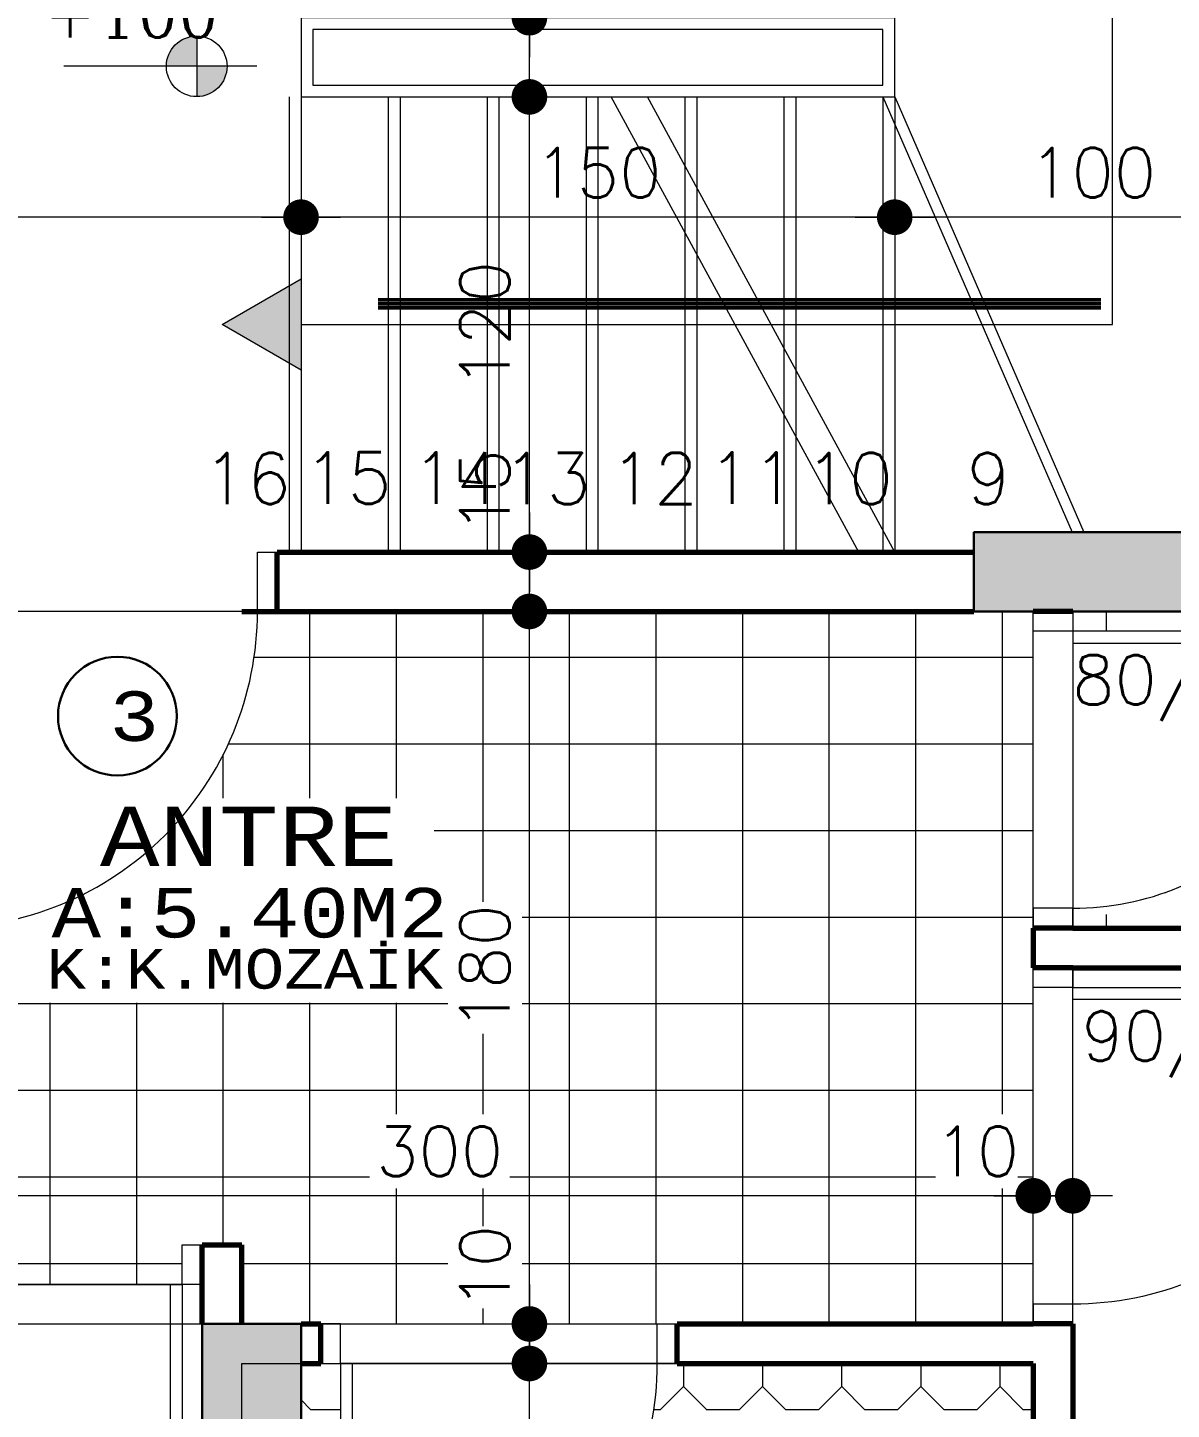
# Model space of a CAD drawing. Header units: millimetres. Extents: x 35860 to 71103, y -11298 to -8385.
# Drawn here: x 45394.3 to 45683.3, y -10340 to -9990.9 of the extents above; entities that cross this region are included whole.
import ezdxf
from ezdxf.enums import TextEntityAlignment as Align

# ---------------------------------------------------------------- set-up
doc = ezdxf.new("R2010")
doc.units = ezdxf.units.MM
doc.header["$MEASUREMENT"] = 0
doc.layers.get('0').update_dxf_attribs({"lineweight": 15})
doc.layers.get('Defpoints').update_dxf_attribs({"lineweight": 20})
for name, color, linetype, lineweight in [('02', 2, 'Continuous', 20), ('03_Yazı', 1, 'Continuous', 30), ('05', 4, 'Continuous', 50), ('07', 3, 'Continuous', 70), ('Kolon', 6, 'Continuous', 30), ('Merd&Balkon', 40, 'Continuous', 20), ('Ölçü', 140, 'Continuous', 20)]:
    doc.layers.add(name, color=color, linetype=linetype, lineweight=lineweight)
doc.layers.add('Lay_X', color=45, linetype='Continuous', lineweight=13, plot=False)
doc.styles.add('0', font='txt.shx')
doc.styles.add('C', font='')
doc.styles.add('ROMANC', font='romanc', dxfattribs={"height": 0.11})
doc.styles.get('C').set_extended_font_data('Courier New Tur')
doc.dimstyles.new('2', dxfattribs={"dimtxt": 12.5, "dimasz": 1, "dimexe": 0, "dimexo": 0, "dimgap": 5, "dimtad": 1, "dimdec": 0, "dimlfac": -1, "dimzin": 12, "dimdsep": 46, "dimtxsty": '0', "dimblk": 'DOT', "dimcen": 2.5, "dimse1": 1, "dimse2": 1, "dimclrd": 256, "dimclrt": 1, "dimadec": 0, "dimazin": 0, "dimtfac": 1, "dimtdec": 0, "dimtmove": 0, "dimatfit": 0, "dimldrblk": 'DOT', "dimfxl": 1, "dimtolj": 1, "dimtzin": 0, "dimlwd": -1, "dimarcsym": 0})

# ---------------------------------------------------------------- blocks, each defined once
blk = doc.blocks.new('DOT')
at = {"color": 0}
blk.add_line((-10, 0), (10, 0), dxfattribs=at)
at = {"color": 0, "const_width": 4.5}
blk.add_lwpolyline([(-2.25, 0, 1), (2.25, 0, 1)], format="xyb", close=True, dxfattribs=at)
blk = doc.blocks.new('*D120')
at = {"layer": 'Defpoints', "color": 0, "transparency": 16777216}
for p in [(45613.41, -10008.42), (45613.41, -10038.81), (45713.41, -10118.42)]:
    blk.add_point(p, dxfattribs=at)
at = {"layer": 'Ölçü', "transparency": 16777216}
blk.add_line((45712.41, -10038.81), (45614.41, -10038.81), dxfattribs=at)
at = {"layer": 'Ölçü', "transparency": 16777216, "rotation": 180}
blk.add_blockref('DOT', (45613.41, -10038.81), dxfattribs=at)
at = {"layer": 'Ölçü', "transparency": 16777216}
blk.add_blockref('DOT', (45713.41, -10038.81), dxfattribs=at)
at = {"layer": 'Ölçü', "color": 1, "transparency": 16777216, "insert": (45663.41, -10027.56), "char_height": 12.5, "attachment_point": 5, "style": '0'}
blk.add_mtext('\\A1;100', dxfattribs=at)
blk = doc.blocks.new('*D140')
at = {"layer": 'Defpoints', "color": 0, "transparency": 16777216}
for p in [(45448.41, -10138.42), (45521.11, -10138.42), (45558.41, -10318.42)]:
    blk.add_point(p, dxfattribs=at)
at = {"layer": 'Ölçü', "transparency": 16777216}
blk.add_line((45521.11, -10317.42), (45521.11, -10139.42), dxfattribs=at)
for p, rotation in [((45521.11, -10138.42), 90), ((45521.11, -10318.42), 270)]:
    blk.add_blockref('DOT', p, dxfattribs=dict(at, rotation=rotation))
at = {"layer": 'Ölçü', "color": 1, "transparency": 16777216, "insert": (45509.86, -10228.42), "char_height": 12.5, "attachment_point": 5, "rotation": 90, "style": '0'}
blk.add_mtext('\\A1;180', dxfattribs=at)
blk = doc.blocks.new('*D141')
at = {"layer": 'Defpoints', "color": 0, "transparency": 16777216}
for p in [(45457.39, -10123.42), (45521.11, -10123.42), (45448.41, -10138.42)]:
    blk.add_point(p, dxfattribs=at)
at = {"layer": 'Ölçü', "transparency": 16777216}
for p, q in [((45521.11, -10122.42), (45521.11, -10094.76)), ((45521.11, -10138.42), (45521.11, -10123.42)), ((45521.11, -10139.42), (45521.11, -10140.42))]:
    blk.add_line(p, q, dxfattribs=at)
for p, rotation in [((45521.11, -10123.42), 270), ((45521.11, -10138.42), 90)]:
    blk.add_blockref('DOT', p, dxfattribs=dict(at, rotation=rotation))
at = {"layer": 'Ölçü', "color": 1, "transparency": 16777216, "insert": (45509.86, -10108.09), "char_height": 12.5, "attachment_point": 5, "rotation": 90, "style": '0'}
blk.add_mtext('\\A1;15', dxfattribs=at)
blk = doc.blocks.new('*D142')
at = {"layer": 'Defpoints', "color": 0, "transparency": 16777216}
for p in [(45463.41, -10008.42), (45521.11, -10008.42), (45457.39, -10123.42)]:
    blk.add_point(p, dxfattribs=at)
at = {"layer": 'Ölçü', "transparency": 16777216}
blk.add_line((45521.11, -10122.42), (45521.11, -10009.42), dxfattribs=at)
for p, rotation in [((45521.11, -10008.42), 90), ((45521.11, -10123.42), 270)]:
    blk.add_blockref('DOT', p, dxfattribs=dict(at, rotation=rotation))
at = {"layer": 'Ölçü', "color": 1, "transparency": 16777216, "insert": (45509.86, -10065.92), "char_height": 12.5, "attachment_point": 5, "rotation": 90, "style": '0'}
blk.add_mtext('\\A1;120', dxfattribs=at)
blk = doc.blocks.new('*D143')
at = {"layer": 'Defpoints', "color": 0, "transparency": 16777216}
for p in [(45463.41, -9988.42), (45521.11, -9988.42), (45463.41, -10008.42)]:
    blk.add_point(p, dxfattribs=at)
at = {"layer": 'Ölçü', "transparency": 16777216}
for p, q in [((45521.11, -9987.42), (45521.11, -9957.67)), ((45521.11, -10008.42), (45521.11, -9988.42)), ((45521.11, -10009.42), (45521.11, -10010.42))]:
    blk.add_line(p, q, dxfattribs=at)
for p, rotation in [((45521.11, -9988.42), 270), ((45521.11, -10008.42), 90)]:
    blk.add_blockref('DOT', p, dxfattribs=dict(at, rotation=rotation))
at = {"layer": 'Ölçü', "color": 1, "transparency": 16777216, "insert": (45509.86, -9972.05), "char_height": 12.5, "attachment_point": 5, "rotation": 90, "style": '0'}
blk.add_mtext('\\A1;20', dxfattribs=at)
blk = doc.blocks.new('*D144')
at = {"layer": 'Defpoints', "color": 0, "transparency": 16777216}
for p in [(45457.39, -9873.42), (45521.11, -9873.42), (45463.41, -9988.42)]:
    blk.add_point(p, dxfattribs=at)
at = {"layer": 'Ölçü', "transparency": 16777216}
blk.add_line((45521.11, -9987.42), (45521.11, -9874.42), dxfattribs=at)
for p, rotation in [((45521.11, -9873.42), 90), ((45521.11, -9988.42), 270)]:
    blk.add_blockref('DOT', p, dxfattribs=dict(at, rotation=rotation))
at = {"layer": 'Ölçü', "color": 1, "transparency": 16777216, "insert": (45509.86, -9930.92), "char_height": 12.5, "attachment_point": 5, "rotation": 90, "style": '0'}
blk.add_mtext('\\A1;120', dxfattribs=at)
blk = doc.blocks.new('K_X_D_3_10-80')
at = {"layer": '02'}
blk.add_line((15, 0), (18, 0), dxfattribs=at)
for points in [[(10, 0), (15, 0), (15, 10), (10, 10)], [(90, 0), (85, 0), (85, 10), (90, 10)]]:
    blk.add_lwpolyline(points, dxfattribs=at)
blk.add_lwpolyline([(18, 0), (18, -70), (15, -70), (15, 0), (85, 0, -0.414214), (15, -70)], format="xyb", dxfattribs=at)
at = {"layer": '07'}
for p, q in [((10, 0), (10, 10)), ((90, 0), (90, 10))]:
    blk.add_line(p, q, dxfattribs=at)
at = {"layer": '03_Yazı', "style": '0', "flags": 8}
blk.add_attdef('80/210', text='', height=12.5, rotation=90, dxfattribs=at).set_placement((21, -2.71), align=Align.TOP_RIGHT)
blk = doc.blocks.new('K_X_D_3_10-90')
at = {"layer": '02'}
for points in [[(10, 0), (15, 0), (15, 10), (10, 10)], [(100, 0), (95, 0), (95, 10), (100, 10)]]:
    blk.add_lwpolyline(points, dxfattribs=at)
blk.add_lwpolyline([(15, -80, 0.414214), (95, 0), (15, 0), (15, -80), (18, -80), (18, 0)], format="xyb", dxfattribs=at)
at = {"layer": '07'}
for p, q in [((10, 0), (10, 10)), ((100, 0), (100, 10))]:
    blk.add_line(p, q, dxfattribs=at)
at = {"layer": '03_Yazı', "style": '0', "flags": 8}
blk.add_attdef('90/210', text='', height=12.5, rotation=90, dxfattribs=at).set_placement((21, -5), align=Align.TOP_RIGHT)
blk = doc.blocks.new('*D180')
at = {"layer": 'Defpoints', "color": 0, "transparency": 16777216}
for p in [(45648.41, -10286.05), (45658.41, -10318.42), (45648.41, -10328.42)]:
    blk.add_point(p, dxfattribs=at)
at = {"layer": 'Ölçü', "transparency": 16777216}
for p, q in [((45647.41, -10286.05), (45621.82, -10286.05)), ((45658.41, -10286.05), (45648.41, -10286.05)), ((45659.41, -10286.05), (45660.41, -10286.05))]:
    blk.add_line(p, q, dxfattribs=at)
blk.add_blockref('DOT', (45648.41, -10286.05), dxfattribs=at)
at = {"layer": 'Ölçü', "transparency": 16777216, "rotation": 180}
blk.add_blockref('DOT', (45658.41, -10286.05), dxfattribs=at)
at = {"layer": 'Ölçü', "color": 1, "transparency": 16777216, "insert": (45634.12, -10274.8), "char_height": 12.5, "attachment_point": 5, "style": '0'}
blk.add_mtext('\\A1;10', dxfattribs=at)
blk = doc.blocks.new('*D181')
at = {"layer": 'Defpoints', "color": 0, "transparency": 16777216}
for p in [(45348.41, -10218.42), (45348.41, -10286.05), (45648.41, -10328.42)]:
    blk.add_point(p, dxfattribs=at)
at = {"layer": 'Ölçü', "transparency": 16777216}
blk.add_line((45647.41, -10286.05), (45349.41, -10286.05), dxfattribs=at)
at = {"layer": 'Ölçü', "transparency": 16777216, "rotation": 180}
blk.add_blockref('DOT', (45348.41, -10286.05), dxfattribs=at)
at = {"layer": 'Ölçü', "transparency": 16777216}
blk.add_blockref('DOT', (45648.41, -10286.05), dxfattribs=at)
at = {"layer": 'Ölçü', "color": 1, "transparency": 16777216, "insert": (45498.41, -10274.8), "char_height": 12.5, "attachment_point": 5, "style": '0'}
blk.add_mtext('\\A1;300', dxfattribs=at)
blk = doc.blocks.new('*D184')
at = {"layer": 'Defpoints', "color": 0, "transparency": 16777216}
for p in [(45521.11, -10328.42), (45558.41, -10328.42), (45471.3, -10608.42)]:
    blk.add_point(p, dxfattribs=at)
at = {"layer": 'Ölçü', "transparency": 16777216}
blk.add_line((45521.11, -10607.42), (45521.11, -10329.42), dxfattribs=at)
for p, rotation in [((45521.11, -10328.42), 90), ((45521.11, -10608.42), 270)]:
    blk.add_blockref('DOT', p, dxfattribs=dict(at, rotation=rotation))
at = {"layer": 'Ölçü', "color": 1, "transparency": 16777216, "insert": (45509.86, -10468.42), "char_height": 12.5, "attachment_point": 5, "rotation": 90, "style": '0'}
blk.add_mtext('\\A1;280', dxfattribs=at)
blk = doc.blocks.new('*D185')
at = {"layer": 'Defpoints', "color": 0, "transparency": 16777216}
for p in [(45521.11, -10318.42), (45558.41, -10318.42), (45558.41, -10328.42)]:
    blk.add_point(p, dxfattribs=at)
at = {"layer": 'Ölçü', "transparency": 16777216}
for p, q in [((45521.11, -10317.42), (45521.11, -10291.84)), ((45521.11, -10328.42), (45521.11, -10318.42)), ((45521.11, -10329.42), (45521.11, -10330.42))]:
    blk.add_line(p, q, dxfattribs=at)
for p, rotation in [((45521.11, -10318.42), 270), ((45521.11, -10328.42), 90)]:
    blk.add_blockref('DOT', p, dxfattribs=dict(at, rotation=rotation))
at = {"layer": 'Ölçü', "color": 1, "transparency": 16777216, "insert": (45509.86, -10304.13), "char_height": 12.5, "attachment_point": 5, "rotation": 90, "style": '0'}
blk.add_mtext('\\A1;10', dxfattribs=at)
blk = doc.blocks.new('*D191')
at = {"layer": 'Defpoints', "color": 0, "transparency": 16777216}
for p in [(45463.41, -10008.42), (45613.41, -10008.42), (45463.41, -10038.81)]:
    blk.add_point(p, dxfattribs=at)
at = {"layer": 'Ölçü', "transparency": 16777216}
blk.add_line((45612.41, -10038.81), (45464.41, -10038.81), dxfattribs=at)
at = {"layer": 'Ölçü', "transparency": 16777216, "rotation": 180}
blk.add_blockref('DOT', (45463.41, -10038.81), dxfattribs=at)
at = {"layer": 'Ölçü', "transparency": 16777216}
blk.add_blockref('DOT', (45613.41, -10038.81), dxfattribs=at)
at = {"layer": 'Ölçü', "color": 1, "transparency": 16777216, "insert": (45538.41, -10027.56), "char_height": 12.5, "attachment_point": 5, "style": '0'}
blk.add_mtext('\\A1;150', dxfattribs=at)
blk = doc.blocks.new('*D192')
at = {"layer": 'Defpoints', "color": 0, "transparency": 16777216}
for p in [(45463.41, -10008.42), (45233.1, -10023.42), (45233.1, -10038.81)]:
    blk.add_point(p, dxfattribs=at)
at = {"layer": 'Ölçü', "transparency": 16777216}
blk.add_line((45462.41, -10038.81), (45234.1, -10038.81), dxfattribs=at)
at = {"layer": 'Ölçü', "transparency": 16777216, "rotation": 180}
blk.add_blockref('DOT', (45233.1, -10038.81), dxfattribs=at)
at = {"layer": 'Ölçü', "transparency": 16777216}
blk.add_blockref('DOT', (45463.41, -10038.81), dxfattribs=at)
at = {"layer": 'Ölçü', "color": 1, "transparency": 16777216, "insert": (45348.25, -10027.56), "char_height": 12.5, "attachment_point": 5, "style": '0'}
blk.add_mtext('\\A1;230', dxfattribs=at)
blk = doc.blocks.new('NO')
at = {"layer": '03_Yazı'}
blk.add_circle((0, 0), 15, dxfattribs=at)
at = {"layer": '03_Yazı', "style": 'C'}
blk.add_attdef('99', text='', height=12.5, dxfattribs=at).set_placement((0, 0), align=Align.MIDDLE_CENTER)

msp = doc.modelspace()

# ---------------------------------------------------------------- hatches: boundary and pattern name
h = msp.add_hatch()
h.set_pattern_fill('ANSI33', color=256, scale=30, style=0)
h.set_pattern_definition([(45, (-100, 0), (-5.3033009, 5.3033009), []), (45, (-94.697, 0), (-5.3033009, 5.3033009), [3.75, -1.875])])
h.paths.add_polyline_path([(45023.41, -9384.52), (45023.41, -9333.42), (45048.41, -9334.52), (45048.41, -9384.52)])
h.paths.add_polyline_path([(45438.41, -9402.81), (45438.41, -9351.71), (45463.41, -9352.81), (45463.41, -9402.81)])
h.paths.add_polyline_path([(45898.41, -9423.08), (45898.41, -9371.98), (45923.41, -9373.08), (45923.41, -9423.08)])
h.paths.add_polyline_path([(45923.41, -9983.42), (45863.41, -9983.42), (45863.41, -10013.42), (45923.41, -10013.42)])
h.paths.add_polyline_path([(45898.41, -9628.42), (45923.41, -9628.42), (45923.41, -9678.42), (45898.41, -9678.42)])
h.paths.add_polyline_path([(45463.41, -9638.42), (45463.41, -9678.42), (45438.41, -9678.42), (45438.41, -9638.42)])
h.paths.add_polyline_path([(45073.41, -9678.42), (45023.41, -9678.42), (45023.41, -9653.42), (45073.41, -9653.42)])
h.paths.add_polyline_path([(45063.41, -9893.42), (45023.41, -9893.42), (45023.41, -9923.42), (45063.41, -9923.42)])
h.paths.add_polyline_path([(45048.41, -10623.42), (45048.41, -10573.42), (45023.41, -10573.42), (45023.41, -10623.42)])
h.paths.add_polyline_path([(45898.41, -10368.42), (45923.41, -10368.42), (45923.41, -10318.42), (45898.41, -10318.42)])
h.paths.add_polyline_path([(45463.41, -10368.42), (45463.41, -10318.42), (45438.41, -10318.42), (45438.41, -10368.42)])
h.paths.add_polyline_path([(45363.41, -10138.42), (45338.41, -10138.42), (45338.41, -10073.42), (45363.41, -10073.42)])
h.paths.add_polyline_path([(45363.41, -9923.42), (45363.41, -9858.42), (45338.41, -9858.42), (45338.41, -9923.42)])
h.paths.add_polyline_path([(45633.41, -9873.42), (45633.41, -9878.42), (45638.41, -9878.42), (45728.41, -9878.42), (45728.41, -9858.42), (45633.41, -9858.42)])
h.paths.add_polyline_path([(45633.41, -10133.42), (45633.41, -10118.42), (45728.41, -10118.42), (45728.41, -10138.42), (45633.41, -10138.42)])
h.paths.add_polyline_path([(45073.41, -10318.42), (45023.41, -10318.42), (45023.41, -10343.42), (45073.41, -10343.42)])
h.paths.add_polyline_path([(45633.41, -10623.42), (45658.41, -10623.42), (45658.41, -10573.42), (45633.41, -10573.42)])
h.paths.add_polyline_path([(45898.41, -10623.42), (45923.41, -10623.42), (45923.41, -10573.42), (45898.41, -10573.42)])
h.paths.add_polyline_path([(45463.41, -10623.42), (45463.41, -10573.42), (45438.41, -10573.42), (45438.41, -10623.42)])
h = msp.add_hatch(color=256)
h.paths.add_polyline_path([(45444.7, -10000.69, -0.414214), (45437.04, -10008.35), (45437.04, -10000.69)])
h.paths.add_polyline_path([(45437.04, -9993.03), (45437.04, -10000.69), (45429.38, -10000.69, -0.414214)])

# ---------------------------------------------------------------- linework, layer by layer
for p, q in [((45437.04, -9993.03), (45437.04, -10008.35)), ((45437.04, -9993.03), (45437.04, -10008.35)), ((45444.7, -10000.69), (45403.51, -10000.69)), ((45444.7, -10000.69), (45403.51, -10000.69)), ((45452.27, -10000.69), (45444.62, -10000.69)), ((45452.27, -10000.69), (45444.62, -10000.69)), ((45465.62, -10185.58), (45465.62, -10138.42)), ((45487.5, -10185.58), (45487.5, -10138.42)), ((45509.38, -10211.76), (45509.38, -10138.42)), ((45531.25, -10318.42), (45531.25, -10138.42)), ((45553.12, -10318.42), (45553.12, -10138.42)), ((45575, -10318.42), (45575, -10138.42)), ((45596.88, -10318.42), (45596.88, -10138.42)), ((45618.75, -10318.42), (45618.75, -10138.42)), ((45640.62, -10265.42), (45640.62, -10138.42)), ((45666.88, -10143.42), (45666.88, -10138.42)), ((45451.54, -10150), (45648.41, -10150)), ((45445.05, -10171.88), (45648.41, -10171.88)), ((45443.75, -10185.58), (45443.75, -10174.58)), ((45497.02, -10193.75), (45648.41, -10193.75)), ((45681.86, -10209.38), (45681.88, -10209.38)), ((45519.24, -10215.62), (45648.41, -10215.62)), ((45666.88, -10218.42), (45666.88, -10215)), ((45348.41, -10237.5), (45500.49, -10237.5)), ((45400, -10308.42), (45400, -10237.29)), ((45421.88, -10308.42), (45421.88, -10237.29)), ((45443.75, -10298.42), (45443.75, -10237.29)), ((45465.62, -10318.42), (45465.62, -10237.29)), ((45487.5, -10265.42), (45487.5, -10237.29)), ((45519.24, -10237.5), (45648.41, -10237.5)), ((45509.38, -10265.42), (45509.38, -10245.09)), ((45348.41, -10259.38), (45648.41, -10259.38)), ((45348.41, -10281.25), (45480.7, -10281.25)), ((45516.12, -10281.25), (45623.7, -10281.25)), ((45644.53, -10281.25), (45648.41, -10281.25)), ((45487.5, -10318.42), (45487.5, -10284.17)), ((45509.38, -10293.71), (45509.38, -10284.17)), ((45640.62, -10318.42), (45640.62, -10284.17)), ((45353.41, -10303.12), (45433.41, -10303.12)), ((45448.41, -10303.12), (45500.49, -10303.12)), ((45519.24, -10303.12), (45648.41, -10303.12)), ((45509.38, -10318.42), (45509.38, -10314.55)), ((45560, -10328.42), (45560, -10334.2)), ((45580, -10328.42), (45580, -10334.2)), ((45600, -10328.42), (45600, -10334.2)), ((45620, -10328.42), (45620, -10334.2)), ((45640, -10328.42), (45640, -10334.2)), ((45554.21, -10340), (45560.01, -10334.2)), ((45560.01, -10334.2), (45565.81, -10340)), ((45574.21, -10340), (45580.01, -10334.2)), ((45580.01, -10334.2), (45585.81, -10340)), ((45594.21, -10340), (45600.01, -10334.2)), ((45600.01, -10334.2), (45605.81, -10340)), ((45614.21, -10340), (45620.01, -10334.2)), ((45620.01, -10334.2), (45625.81, -10340)), ((45634.21, -10340), (45640.01, -10334.2)), ((45640.01, -10334.2), (45645.81, -10340)), ((45463.41, -10337.6), (45465.81, -10340)), ((45465.8, -10340), (45473.41, -10340)), ((45552.57, -10340), (45554.2, -10340)), ((45565.8, -10340), (45574.2, -10340)), ((45585.8, -10340), (45594.2, -10340)), ((45605.8, -10340), (45614.2, -10340)), ((45625.8, -10340), (45634.2, -10340)), ((45645.8, -10340), (45648.41, -10340))]:
    msp.add_line(p, q)
msp.add_circle((45437.04, -10000.69), 7.66)
msp.add_circle((45437.04, -10000.69), 7.66)
at = {"layer": '02'}
for p, q in [((45460.41, -10008.42), (45460.41, -10123.42)), ((45485.41, -10008.42), (45485.41, -10123.42)), ((45510.41, -10008.42), (45510.41, -10123.42)), ((45535.41, -10008.42), (45535.41, -10123.42)), ((45560.41, -10008.42), (45560.41, -10123.42)), ((45585.41, -10008.42), (45585.41, -10123.42)), ((45610.41, -10008.42), (45658.23, -10118.42)), ((45610.41, -10008.42), (45610.41, -10123.42))]:
    msp.add_line(p, q, dxfattribs=at)
for points in [[(45457.39, -10138.42), (45452.39, -10138.42), (45452.39, -10123.42), (45457.39, -10123.42)], [(45438.41, -10308.42), (45433.41, -10308.42), (45433.41, -10298.42), (45438.41, -10298.42)], [(45468.41, -10328.42), (45473.41, -10328.42), (45473.41, -10318.42), (45468.41, -10318.42)], [(45558.41, -10328.42), (45553.41, -10328.42), (45553.41, -10318.42), (45558.41, -10318.42)]]:
    msp.add_lwpolyline(points, dxfattribs=at)
for points in [[(45372.39, -10218.42, 0.414214), (45452.39, -10138.42), (45372.39, -10138.42), (45372.39, -10218.42), (45375.39, -10218.42), (45375.39, -10138.42)], [(45433.41, -10388.42, -0.414214), (45353.41, -10308.42), (45433.41, -10308.42), (45433.41, -10388.42), (45430.41, -10388.42), (45430.41, -10308.42)], [(45473.41, -10408.42, 0.414214), (45553.41, -10328.42), (45473.41, -10328.42), (45473.41, -10408.42), (45476.41, -10408.42), (45476.41, -10328.42)]]:
    msp.add_lwpolyline(points, format="xyb", dxfattribs=at)
at = {"layer": '05', "ltscale": 3}
for p, q in [((45665.52, -10059.67), (45482.92, -10059.67)), ((45665.52, -10059.67), (45482.92, -10059.67)), ((45665.52, -10059.67), (45482.92, -10059.67)), ((45665.52, -10060.67), (45482.92, -10060.67)), ((45665.52, -10060.67), (45482.92, -10060.67)), ((45665.52, -10060.67), (45482.92, -10060.67)), ((45665.52, -10061.67), (45482.92, -10061.67)), ((45665.52, -10061.67), (45482.92, -10061.67)), ((45665.52, -10061.67), (45482.92, -10061.67))]:
    msp.add_line(p, q, dxfattribs=at)
at = {"layer": '07'}
for p, q in [((45457.39, -10123.42), (45633.41, -10123.42)), ((45457.39, -10138.42), (45457.39, -10123.42)), ((45448.41, -10138.42), (45633.41, -10138.42)), ((45648.41, -10218.42), (45648.41, -10228.42)), ((45658.41, -10218.42), (45908.41, -10218.42)), ((45658.41, -10228.42), (45908.41, -10228.42)), ((45438.41, -10308.42), (45438.41, -10298.42)), ((45438.41, -10298.42), (45448.41, -10298.42)), ((45448.41, -10318.42), (45448.41, -10298.42)), ((45438.41, -10318.42), (45438.41, -10308.42)), ((45463.41, -10318.42), (45468.41, -10318.42)), ((45468.41, -10328.42), (45468.41, -10318.42)), ((45558.41, -10318.42), (45648.41, -10318.42)), ((45558.41, -10328.42), (45558.41, -10318.42)), ((45658.41, -10318.42), (45658.41, -10573.42)), ((45463.41, -10328.42), (45468.41, -10328.42)), ((45558.41, -10328.42), (45648.41, -10328.42)), ((45648.41, -10328.42), (45648.41, -10573.42))]:
    msp.add_line(p, q, dxfattribs=at)
at = {"layer": 'Defpoints'}
for p in [(45558.41, -10318.42), (45567.35, -10318.42)]:
    msp.add_point(p, dxfattribs=at)
at = {"layer": 'Kolon'}
for points in [[(45633.41, -10133.42), (45633.41, -10118.42), (45728.41, -10118.42), (45728.41, -10138.42), (45633.41, -10138.42)], [(45463.41, -10368.42), (45463.41, -10318.42), (45438.41, -10318.42), (45438.41, -10318.42), (45438.41, -10368.42), (45438.41, -10368.42)]]:
    msp.add_lwpolyline(points, close=True, dxfattribs=at)
at = {"layer": 'Lay_X'}
for points in [[(45658.41, -10138.42), (45658.41, -10218.42), (45908.41, -10218.42), (45908.41, -10005.92), (45728.41, -10005.92), (45728.41, -10138.42)], [(45348.41, -10138.42), (45348.41, -10318.42), (45648.41, -10318.42), (45648.41, -10228.42), (45648.41, -10228.42), (45648.41, -10138.42)], [(45658.41, -10608.42), (45658.41, -10228.42), (45908.41, -10228.42), (45908.41, -10608.42)], [(45438.41, -10608.42), (45438.41, -10308.42), (45038.41, -10308.42), (45038.41, -10608.42)], [(45648.41, -10328.42), (45648.41, -10608.42), (45448.41, -10608.42), (45448.41, -10328.42)]]:
    msp.add_lwpolyline(points, close=True, dxfattribs=at)
at = {"layer": 'Merd&Balkon'}
for p, q in [((45668.41, -10065.92), (45668.41, -9930.92)), ((45463.41, -10008.42), (45463.41, -10123.42)), ((45488.41, -10008.42), (45488.41, -10123.42)), ((45513.41, -10008.42), (45513.41, -10123.42)), ((45538.41, -10008.42), (45538.41, -10123.42)), ((45604.3, -10123.42), (45541.8, -10008.42)), ((45613.41, -10123.42), (45550.91, -10008.42)), ((45563.41, -10008.42), (45563.41, -10123.42)), ((45588.41, -10008.42), (45588.41, -10123.42)), ((45613.41, -10008.42), (45613.41, -10123.42)), ((45613.41, -10008.42), (45661.23, -10118.42)), ((45443.46, -10065.92), (45463.41, -10054.4)), ((45463.41, -10054.4), (45463.41, -10077.44)), ((45463.41, -10077.44), (45443.46, -10065.92)), ((45463.41, -10065.92), (45668.41, -10065.92))]:
    msp.add_line(p, q, dxfattribs=at)
for points in [[(45613.41, -10008.42), (45613.41, -9988.42), (45463.41, -9988.42), (45463.41, -10008.42)], [(45610.41, -10005.42), (45610.41, -9991.42), (45466.41, -9991.42), (45466.41, -10005.42)]]:
    msp.add_lwpolyline(points, close=True, dxfattribs=at)
for points in [[(45456.76, -10065.92), (45443.46, -10065.92), (45463.41, -10054.4)], [(45456.76, -10065.92), (45463.41, -10054.4), (45463.41, -10077.44)], [(45456.76, -10065.92), (45463.41, -10077.44), (45443.46, -10065.92)]]:
    msp.add_solid(points, dxfattribs=at)

# ---------------------------------------------------------------- block references
at = {"layer": '02'}
ref = msp.add_blockref('K_X_D_3_10-80', (45658.41, -10128.42), dxfattribs=dict(at, xscale=-1, rotation=90))
ref.add_attrib('80/210', '80/210', dxfattribs={"layer": '03_Yazı', "height": 12.5, "style": '0', "flags": 8}).set_placement((45723.61, -10149.42), align=Align.TOP_RIGHT)
ref = msp.add_blockref('K_X_D_3_10-90', (45658.41, -10218.42), dxfattribs=dict(at, xscale=-1, rotation=90))
ref.add_attrib('90/210', '90/210', dxfattribs={"layer": '03_Yazı', "height": 12.5, "style": '0', "flags": 8}).set_placement((45725.91, -10239.42), align=Align.TOP_RIGHT)
at = {"layer": '03_Yazı'}
ref = msp.add_blockref('NO', (45417, -10164.87), dxfattribs=dict(at, xscale=-1))
ref.add_attrib('99', '3', dxfattribs={"height": 12.5, "style": 'C'}).set_placement((45421.27, -10164.87), align=Align.MIDDLE_CENTER)

# ---------------------------------------------------------------- texts
at = {"layer": '03_Yazı', "color": 4, "style": 'ROMANC'}
msp.add_text('+100', height=12, dxfattribs=at).set_placement((45398.36, -9993.43))
at = {"layer": '03_Yazı', "style": '0'}
for s, p in [('16', (45438.59, -10111.35)), ('15', (45464.05, -10111.21)), ('14', (45491.43, -10111.21)), ('13', (45514.32, -10111.35)), ('12', (45541.43, -10111.35)), ('11', (45566.24, -10111.21)), ('10', (45590.7, -10111.35)), ('9', (45631.52, -10111.35))]:
    msp.add_text(s, height=13, dxfattribs=at).set_placement(p)
at = {"layer": '03_Yazı', "style": 'C', "flags": 12}
for tag, text, height, p in [('ANTRE', 'ANTRE', 15, (45450.19, -10195.22)), ('K:K.MOZAİK', 'K:K.MOZAİK', 10, (45449.15, -10228.71))]:
    msp.add_attdef(tag, text=text, height=height, dxfattribs=at).set_placement(p, align=Align.MIDDLE_CENTER)
at = {"layer": '03_Yazı', "style": 'C'}
msp.add_attdef('A:5.40M2', text='A:10.00m2', height=12.5, dxfattribs=at).set_placement((45450.46, -10214.53), align=Align.MIDDLE_CENTER)

# ---------------------------------------------------------------- dimensions: what is measured, and where the dimension line sits
at = {"layer": 'Ölçü'}
for base, p1, p2, picture, middle in [((45521.11, -9873.42), (45463.41, -9988.42), (45457.39, -9873.42), '*D144', (45509.86, -9930.92)), ((45521.11, -10008.42), (45457.39, -10123.42), (45463.41, -10008.42), '*D142', (45509.86, -10065.92))]:
    dim = msp.add_linear_dim(base=base, p1=p1, p2=p2, angle=90, text='120', dimstyle='2', dxfattribs=at)
    dim.commit()
    dim.dimension.update_dxf_attribs({"geometry": picture, "text_midpoint": middle})
for base, p1, p2, angle, picture, middle in [((45521.11, -9988.42), (45463.41, -10008.42), (45463.41, -9988.42), 90, '*D143', (45509.86, -9972.05)), ((45233.1, -10038.81), (45463.41, -10008.42), (45233.1, -10023.42), 180, '*D192', (45348.25, -10027.56)), ((45463.41, -10038.81), (45613.41, -10008.42), (45463.41, -10008.42), 180, '*D191', (45538.41, -10027.56)), ((45613.41, -10038.81), (45713.41, -10118.42), (45613.41, -10008.42), 180, '*D120', (45663.41, -10027.56)), ((45521.11, -10123.42), (45448.41, -10138.42), (45457.39, -10123.42), 90, '*D141', (45509.86, -10108.09)), ((45521.11, -10138.42), (45558.41, -10318.42), (45448.41, -10138.42), 90, '*D140', (45509.86, -10228.42)), ((45348.41, -10286.05), (45648.41, -10328.42), (45348.41, -10218.42), 180, '*D181', (45498.41, -10274.8)), ((45648.41, -10286.05), (45658.41, -10318.42), (45648.41, -10328.42), 180, '*D180', (45634.12, -10274.8)), ((45521.11, -10318.42), (45558.41, -10328.42), (45558.41, -10318.42), 90, '*D185', (45509.86, -10304.13)), ((45521.11, -10328.42), (45471.3, -10608.42), (45558.41, -10328.42), 90, '*D184', (45509.86, -10468.42))]:
    dim = msp.add_linear_dim(base=base, p1=p1, p2=p2, angle=angle, dimstyle='2', dxfattribs=at)
    dim.commit()
    dim.dimension.update_dxf_attribs({"geometry": picture, "text_midpoint": middle})

doc.saveas('drawing.dxf')
